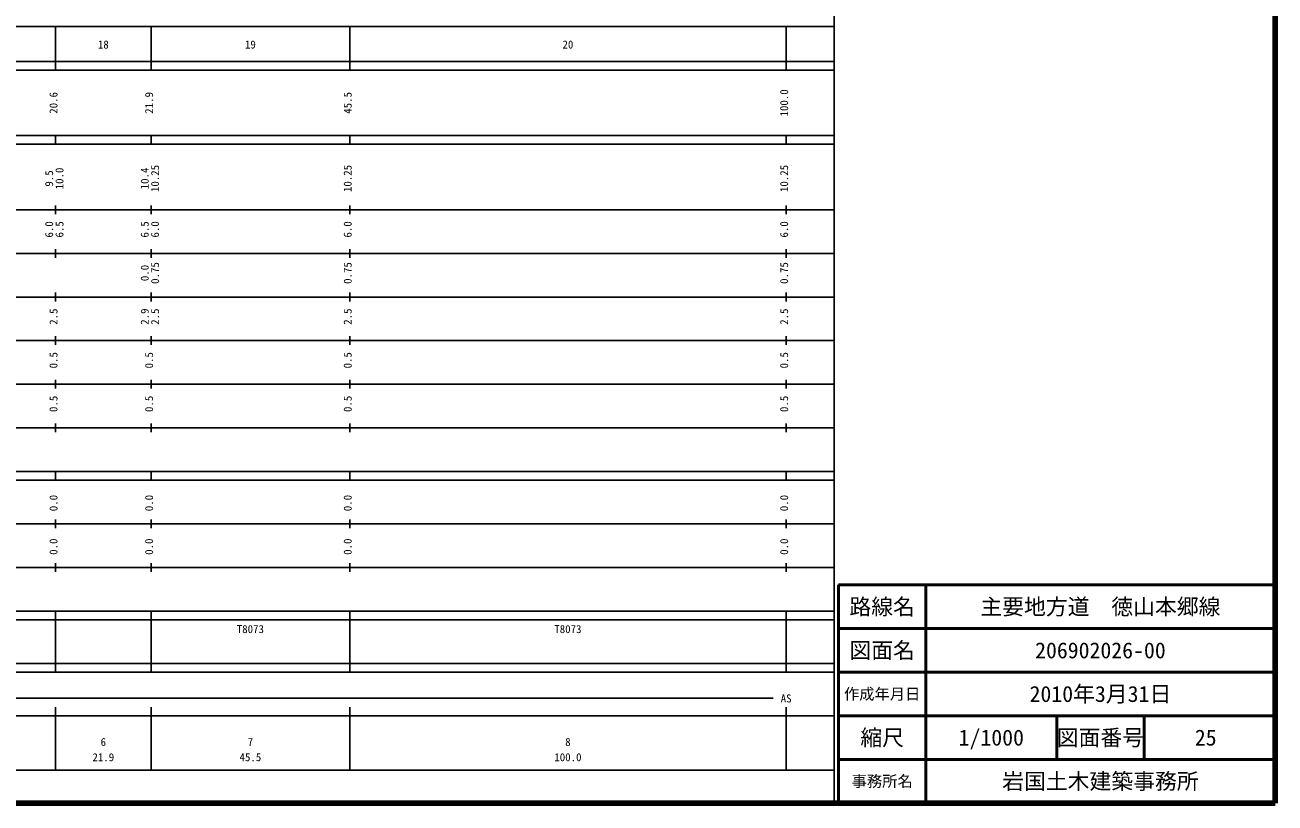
# Model space of a CAD drawing. Units: millimetres on the paper, enlarged 1000 times. Extents: x 40000 to 680000, y 20000 to 380000.
# Drawn here: x 393608 to 680000, y 20000 to 198357 of the extents above; entities that cross this region are included whole.
import ezdxf
from ezdxf.enums import TextEntityAlignment as Align

# ---------------------------------------------------------------- set-up
doc = ezdxf.new("R2010")
doc.units = ezdxf.units.MM
doc.header["$LTSCALE"] = 1000
for name, color, linetype, lineweight in [('M-TTL', 2, 'Continuous', 140), ('M-TTL-BAND', 7, 'Continuous', 25), ('M-TTL-FRAM', 2, 'Continuous', 50), ('M-TTL-LINE', 7, 'Continuous', 50)]:
    doc.layers.add(name, color=color, linetype=linetype, lineweight=lineweight)
doc.layers.add('M-TTL-TXT', color=7, linetype='Continuous')
doc.styles.add('ＭＳ ゴシック', font='')
doc.styles.get('ＭＳ ゴシック').set_extended_font_data('MS Gothic')

msp = doc.modelspace()

# ---------------------------------------------------------------- linework, layer by layer
at = {"layer": 'M-TTL'}
for p, q in [((680000, 20000), (680000, 380000)), ((40000, 20000), (680000, 20000))]:
    msp.add_line(p, q, dxfattribs=at)
at = {"layer": 'M-TTL-BAND'}
for p, q in [((579000, 20000), (579000, 370000)), ((68000, 198000), (579000, 198000)), ((400600, 188000), (400600, 198000)), ((422500, 188000), (422500, 198000)), ((468000, 188000), (468000, 198000)), ((568000, 188000), (568000, 198000)), ((40000, 190000), (579000, 190000)), ((40000, 188000), (579000, 188000)), ((40000, 173000), (579000, 173000)), ((400600, 171000), (400600, 173000)), ((422500, 171000), (422500, 173000)), ((468000, 171000), (468000, 173000)), ((568000, 171000), (568000, 173000)), ((40000, 171000), (579000, 171000)), ((40000, 156000), (579000, 156000)), ((400600, 155000), (400600, 157000)), ((422500, 155000), (422500, 157000)), ((468000, 155000), (468000, 157000)), ((568000, 155000), (568000, 157000)), ((400600, 145000), (400600, 147000)), ((422500, 145000), (422500, 147000)), ((468000, 145000), (468000, 147000)), ((568000, 145000), (568000, 147000)), ((46000, 146000), (579000, 146000)), ((52000, 136000), (579000, 136000)), ((400600, 135000), (400600, 137000)), ((422500, 135000), (422500, 137000)), ((468000, 135000), (468000, 137000)), ((568000, 135000), (568000, 137000)), ((400600, 125000), (400600, 127000)), ((422500, 125000), (422500, 127000)), ((468000, 125000), (468000, 127000)), ((568000, 125000), (568000, 127000)), ((46000, 126000), (579000, 126000)), ((52000, 116000), (579000, 116000)), ((400600, 115000), (400600, 117000)), ((422500, 115000), (422500, 117000)), ((468000, 115000), (468000, 117000)), ((568000, 115000), (568000, 117000)), ((46000, 106000), (579000, 106000)), ((400600, 105000), (400600, 107000)), ((422500, 105000), (422500, 107000)), ((468000, 105000), (468000, 107000)), ((568000, 105000), (568000, 107000)), ((40000, 96000), (579000, 96000)), ((400600, 94000), (400600, 96000)), ((422500, 94000), (422500, 96000)), ((468000, 94000), (468000, 96000)), ((568000, 94000), (568000, 96000)), ((40000, 94000), (579000, 94000)), ((49000, 84000), (579000, 84000)), ((400600, 83000), (400600, 85000)), ((422500, 83000), (422500, 85000)), ((468000, 83000), (468000, 85000)), ((568000, 83000), (568000, 85000)), ((400600, 73000), (400600, 75000)), ((422500, 73000), (422500, 75000)), ((468000, 73000), (468000, 75000)), ((568000, 73000), (568000, 75000)), ((40000, 74000), (579000, 74000)), ((40000, 64000), (579000, 64000)), ((400600, 62000), (400600, 64000)), ((422500, 62000), (422500, 64000)), ((468000, 62000), (468000, 64000)), ((568000, 62000), (568000, 64000)), ((40000, 62000), (579000, 62000)), ((400600, 52000), (400600, 62000)), ((422500, 52000), (422500, 62000)), ((468000, 52000), (468000, 62000)), ((468000, 52000), (468000, 62000)), ((568000, 52000), (568000, 62000)), ((40000, 52000), (579000, 52000)), ((400600, 50000), (400600, 52000)), ((422500, 50000), (422500, 52000)), ((468000, 50000), (468000, 52000)), ((568000, 50000), (568000, 52000)), ((40000, 50000), (579000, 50000)), ((71000, 44000), (565000, 44000)), ((400600, 27500), (400600, 42000)), ((422500, 27500), (422500, 42000)), ((468000, 27500), (468000, 42000)), ((568000, 27500), (568000, 42000)), ((40000, 40000), (579000, 40000)), ((68000, 27500), (579000, 27500))]:
    msp.add_line(p, q, dxfattribs=at)
at = {"layer": 'M-TTL-FRAM'}
for p, q in [((680000, 70000), (580000, 70000)), ((580000, 70000), (580000, 20000))]:
    msp.add_line(p, q, dxfattribs=at)
at = {"layer": 'M-TTL-LINE'}
for p, q in [((600000, 70000), (600000, 20000)), ((680000, 60000), (580000, 60000)), ((680000, 50000), (580000, 50000)), ((680000, 40000), (580000, 40000)), ((630000, 40000), (630000, 30000)), ((650000, 40000), (650000, 30000)), ((680000, 30000), (580000, 30000))]:
    msp.add_line(p, q, dxfattribs=at)

# ---------------------------------------------------------------- texts
at = {"layer": 'M-TTL-BAND', "style": 'ＭＳ ゴシック'}
for s, p in [('18', (411550, 192405)), ('19', (445250, 192405)), ('20', (518000, 192405)), ('AS', (568000, 42500)), ('6', (411550, 32523)), ('7', (445250, 32523)), ('8', (518000, 32523)), ('21.9', (411550, 29033)), ('45.5', (445250, 29033)), ('100.0', (518000, 29033))]:
    msp.add_text(s, height=1833, dxfattribs=at).set_placement(p, align=Align.BOTTOM_CENTER)
for s, p in [('100.0', (569000, 180500)), ('20.6', (401600, 180500)), ('21.9', (423500, 180500)), ('45.5', (469000, 180500)), ('10.25', (424870, 163174)), ('10.25', (469000, 163174)), ('10.25', (569000, 163174)), ('9.5', (400600, 163174)), ('10.0', (402970, 163174)), ('10.4', (422500, 163174)), ('6.0', (400600, 151500)), ('6.5', (402970, 151500)), ('6.5', (422500, 151500)), ('6.0', (424870, 151500)), ('6.0', (469000, 151500)), ('6.0', (569000, 151500)), ('0.0', (422500, 141500)), ('0.75', (424870, 141500)), ('0.75', (469000, 141500)), ('0.75', (569000, 141500)), ('2.5', (401600, 131500)), ('2.9', (422500, 131500)), ('2.5', (424870, 131500)), ('2.5', (469000, 131500)), ('2.5', (569000, 131500)), ('0.5', (401600, 121500)), ('0.5', (423500, 121500)), ('0.5', (469000, 121500)), ('0.5', (569000, 121500)), ('0.5', (401600, 111500)), ('0.5', (423500, 111500)), ('0.5', (469000, 111500)), ('0.5', (569000, 111500)), ('0.0', (401600, 88764)), ('0.0', (423500, 88764)), ('0.0', (469000, 88764)), ('0.0', (569000, 88764)), ('0.0', (401600, 78764)), ('0.0', (423500, 78764)), ('0.0', (469000, 78764)), ('0.0', (569000, 78764))]:
    msp.add_text(s, height=1833, rotation=90, dxfattribs=at).set_placement(p, align=Align.BOTTOM_CENTER)
for p in [(442125, 58405), (514875, 58405)]:
    msp.add_text('T8073', height=1833, dxfattribs=at).set_placement(p, align=Align.BOTTOM_LEFT)
at = {"layer": 'M-TTL-TXT', "style": 'ＭＳ ゴシック'}
for s, height, p in [('路線名', 3666, (590000, 65000)), ('路線名', 3666, (590000, 65000)), ('主要地方道\u3000徳山本郷線', 3666, (640000, 65000)), ('図面名', 3666, (590000, 55000)), ('図面名', 3666, (590000, 55000)), ('206902026-00', 3666, (640000, 55000)), ('作成年月日', 2566, (590000, 45000)), ('作成年月日', 2566, (590000, 45000)), ('2010年3月31日', 3666, (640000, 45000)), ('縮尺', 3666, (590000, 35000)), ('縮尺', 3666, (590000, 35000)), ('図面番号', 3666, (640000, 35000)), ('図面番号', 3666, (640000, 35000)), ('1/1000', 3666, (615000, 35000)), ('25', 3666, (664125, 35000)), ('事務所名', 2566, (590000, 25000)), ('事務所名', 2566, (590000, 25000)), ('岩国土木建築事務所', 3666, (640000, 25000))]:
    msp.add_text(s, height=height, dxfattribs=at).set_placement(p, align=Align.MIDDLE_CENTER)

doc.saveas('drawing.dxf')
